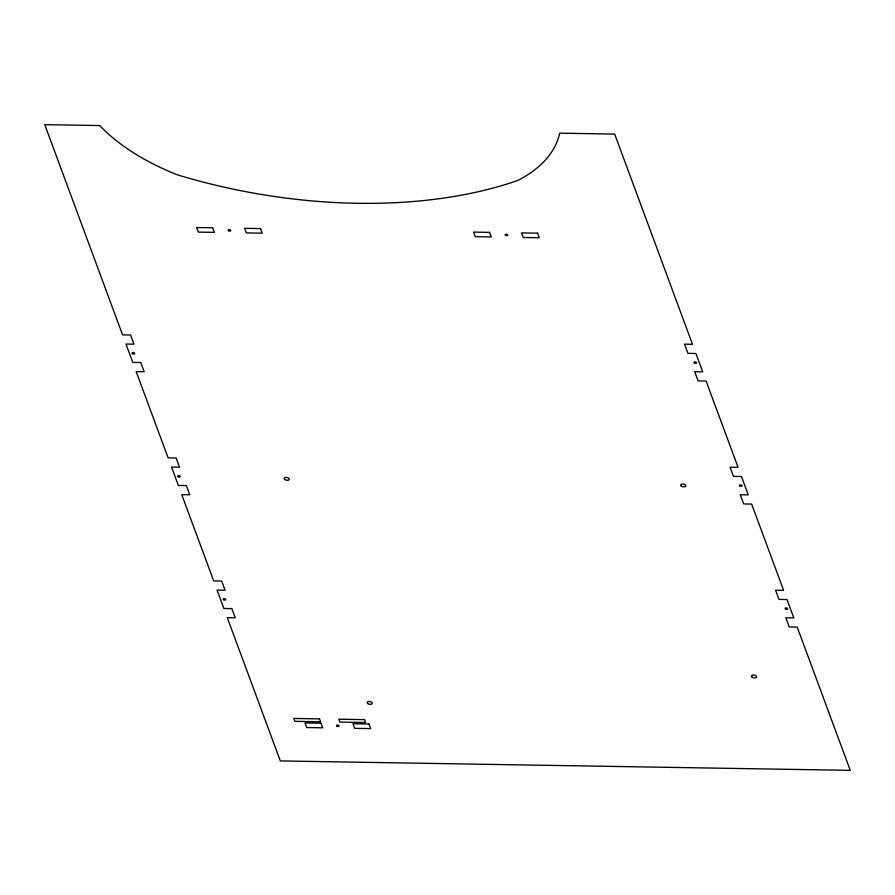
<?xml version="1.0" encoding="UTF-8"?>
<svg xmlns="http://www.w3.org/2000/svg" width="895" height="895" viewBox="0 0 895 895"><rect width="100%" height="100%" fill="white"/><g stroke="black" fill="none" stroke-linecap="round" stroke-linejoin="round"><path stroke-width="1.34" d="M99.703 125.557L44.75 124.651L122.581 334.875L130.581 334.998L133.981 344.183L125.982 344.049L132.784 362.419L140.784 362.553L144.184 371.727L136.185 371.604L168.137 457.893L176.136 458.027L179.526 467.212L171.538 467.078L178.34 485.437L186.328 485.571L189.729 494.756L181.741 494.622L213.692 580.922L221.68 581.045L225.081 590.23L217.082 590.096L223.884 608.466L231.883 608.6L235.284 617.785L227.285 617.651L280.336 760.918L850.25 770.349L797.199 627.082L789.211 626.947L785.81 617.763L793.809 617.897L787.007 599.538L779.008 599.404L775.607 590.219L783.606 590.353L751.655 504.064L743.655 503.93L740.254 494.745L748.254 494.879L741.452 476.509L733.464 476.375L730.063 467.201L738.051 467.324L706.099 381.035L698.111 380.901L694.71 371.716L702.698 371.85L695.907 353.491L687.908 353.357L684.507 344.172L692.506 344.306L614.664 134.082L559.711 133.176A185.22 98.696 10.6 0 1 518.015 180.376A358.805 191.194 10.6 0 1 177.087 174.738A185.22 98.696 10.6 0 1 99.703 125.557M212.618 227.777L196.631 227.52L198.332 232.107L214.319 232.376L212.618 227.777M260.59 228.572L244.603 228.315L246.304 232.901L262.291 233.17L260.59 228.572M489.587 232.364L473.6 232.096L475.301 236.694L491.288 236.951L489.587 232.364M537.548 233.159L521.561 232.89L523.262 237.488L539.249 237.746L537.548 233.159M319.481 718.875L293.806 718.45L294.869 721.348L320.555 721.773L319.481 718.875M364.522 719.625L338.847 719.2L339.91 722.097L365.596 722.522L364.522 719.625M320.992 723.216L305.005 722.947L306.705 727.545L322.692 727.803L320.992 723.216M368.953 724.01L352.966 723.742L354.666 728.34L370.653 728.597L368.953 724.01M752.068 677.112A2.607 1.387 10.6 0 0 756.432 677.179A2.607 1.387 10.6 0 0 753.445 674.975A2.607 1.387 10.6 0 0 752.068 677.112M284.845 479.552A2.607 1.387 10.6 0 0 289.197 479.619A2.607 1.387 10.6 0 0 286.221 477.415A2.607 1.387 10.6 0 0 284.845 479.552M367.8 703.604A2.607 1.387 10.6 0 0 372.163 703.671A2.607 1.387 10.6 0 0 369.176 701.467A2.607 1.387 10.6 0 0 367.8 703.604M681.352 486.119A2.607 1.387 10.6 0 0 685.715 486.186A2.607 1.387 10.6 0 0 682.728 483.982A2.607 1.387 10.6 0 0 681.352 486.119M223.526 599.695A1.298 0.694 10.6 0 0 225.708 599.728A1.298 0.694 10.6 0 0 224.22 598.621A1.298 0.694 10.6 0 0 223.526 599.695M177.982 476.666A1.298 0.694 10.6 0 0 180.152 476.699A1.298 0.694 10.6 0 0 178.664 475.603A1.298 0.694 10.6 0 0 177.982 476.666M132.426 353.648A1.298 0.694 10.6 0 0 134.608 353.682A1.298 0.694 10.6 0 0 133.12 352.574A1.298 0.694 10.6 0 0 132.426 353.648M228.505 230.686A1.298 0.694 10.6 0 0 230.686 230.72A1.298 0.694 10.6 0 0 229.198 229.612A1.298 0.694 10.6 0 0 228.505 230.686M505.474 235.273A1.298 0.694 10.6 0 0 507.655 235.307A1.298 0.694 10.6 0 0 506.156 234.199A1.298 0.694 10.6 0 0 505.474 235.273M785.452 608.992A1.298 0.694 10.6 0 0 787.634 609.036A1.298 0.694 10.6 0 0 786.134 607.929A1.298 0.694 10.6 0 0 785.452 608.992M739.896 485.974A1.298 0.694 10.6 0 0 742.078 486.007A1.298 0.694 10.6 0 0 740.59 484.9A1.298 0.694 10.6 0 0 739.896 485.974M694.352 362.945A1.298 0.694 10.6 0 0 696.534 362.978A1.298 0.694 10.6 0 0 695.035 361.882A1.298 0.694 10.6 0 0 694.352 362.945M336.867 726.125A1.298 0.694 10.6 0 0 339.048 726.158A1.298 0.694 10.6 0 0 337.56 725.051A1.298 0.694 10.6 0 0 336.867 726.125"/></g></svg>
